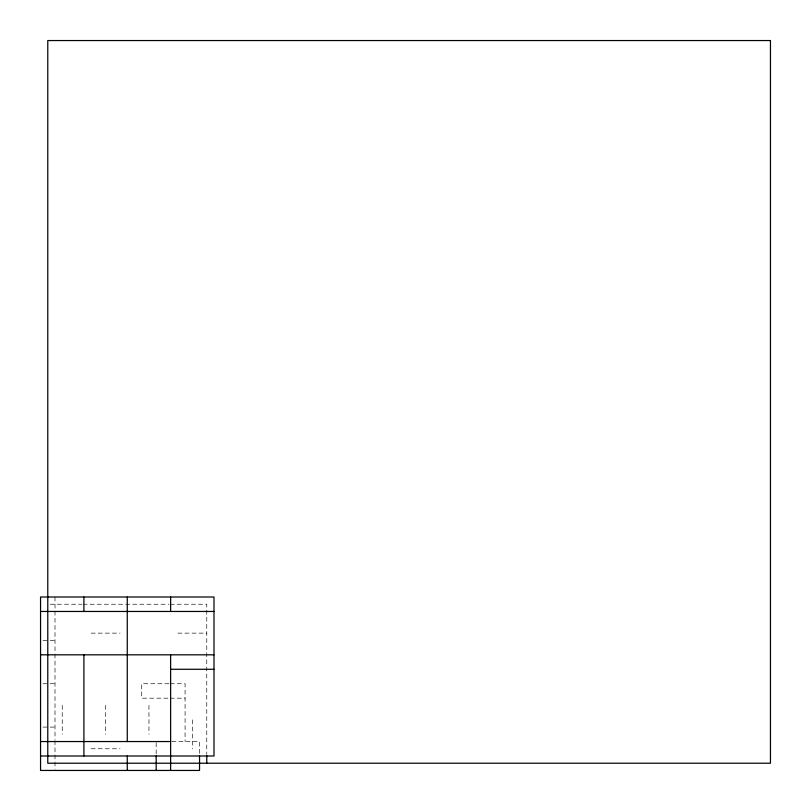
<?xml version="1.0" encoding="UTF-8"?>
<svg xmlns="http://www.w3.org/2000/svg" width="811" height="811" viewBox="0 0 811 811"><rect width="100%" height="100%" fill="white"/><g stroke="black" fill="none" stroke-linecap="round" stroke-linejoin="round"><path stroke-width="0.61" stroke-dasharray="4.05 3.04" d="M50.302 604.236L81.85 604.236M83.107 604.236L168.911 604.236M170.168 604.236L206.764 604.236L206.764 754.392M91.136 633.138L120.048 633.138M177.862 633.138L206.764 633.138M42.963 640.366L48.984 640.366M50.181 640.366L55.006 640.366M42.963 683.734L48.984 683.734M50.181 683.734L55.006 683.734M168.982 683.734L141.722 683.734L141.722 698.18L168.982 698.18M170.219 683.734L185.08 683.734L185.08 741.548M170.219 698.18L185.08 698.18M42.963 727.092L48.984 727.092M50.181 727.092L55.006 727.092M171.831 741.548L199.536 741.548L199.536 754.788M91.136 748.766L120.048 748.766M192.308 719.864L192.308 748.766M156.178 742.744L156.178 754.788M148.95 705.408L148.95 734.32M105.592 705.408L105.592 734.32M62.234 705.408L62.234 734.32M55.006 597.008L55.006 652.754M55.006 654.001L55.006 739.48M55.006 740.717L55.006 769.213"/><path stroke-width="1.22" d="M40.55 611.464L213.992 611.464M40.55 654.822L213.992 654.822M170.634 669.278L213.992 669.278M40.55 741.548L170.634 741.548M40.55 755.994L213.992 755.994L213.992 597.008L40.55 597.008L40.55 770.45L199.536 770.45L199.536 755.994M206.764 755.649L206.764 763.222M170.634 597.008L170.634 611.464M170.634 654.822L170.634 770.45M156.178 755.994L156.178 770.45M127.266 597.008L127.266 741.548M127.266 755.994L127.266 770.45M83.908 597.008L83.908 611.464M83.908 654.822L83.908 755.994M770.45 40.55L47.778 40.55L47.778 763.222L770.45 763.222L770.45 40.55"/></g></svg>
